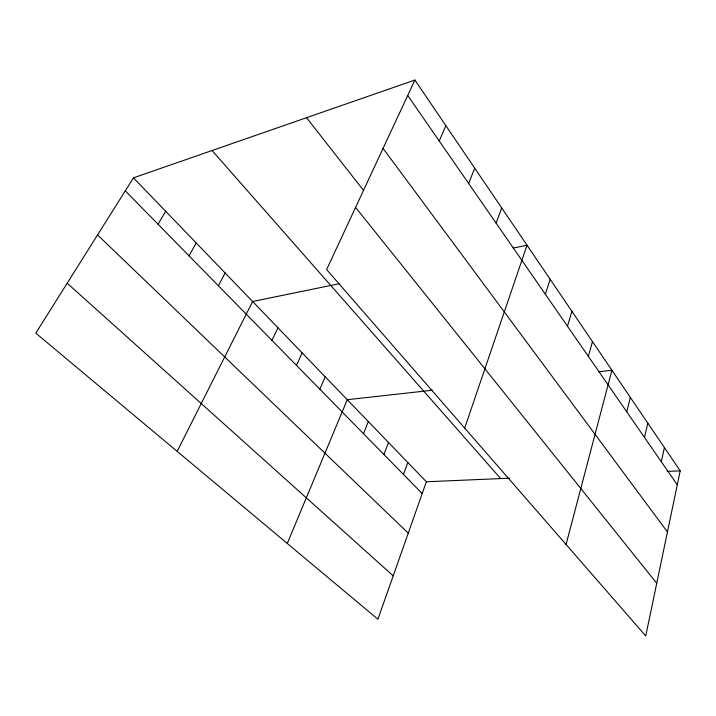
<?xml version="1.0" encoding="UTF-8"?>
<svg xmlns="http://www.w3.org/2000/svg" width="716" height="716" viewBox="0 0 716 716"><rect width="100%" height="100%" fill="white"/><g stroke="black" fill="none" stroke-linecap="round" stroke-linejoin="round"><path stroke-width="1.07" d="M680.2 470.851L645.734 635.951L326.63 269.565L414.904 80.049L680.2 470.851L667.178 471.405M661.298 461.713L664.412 447.59M644.481 437.413L647.81 423.138M626.76 411.834L630.34 397.398M566.07 544.473L611.92 370.262L598.576 371.747M588.346 356.353L592.472 341.621M567.475 326.201L571.905 311.326M545.35 294.258L550.13 279.249M464.693 428.079L527.03 245.23L513.121 248.076M133.453 177.845L426.36 481.77L377.914 619.242L35.8 333.146L133.453 177.845L414.904 80.049M403.457 474.44L407.825 462.545M496.134 223.177L501.719 207.935M383.91 454.508L388.502 442.497M468.649 183.484L474.717 168.162M363.495 433.69L368.337 421.563M287.295 543.462L347.26 399.698L432.536 390.22M439.248 141.025L445.844 125.631M319.837 389.182L325.225 376.831M296.46 365.357L302.152 352.899M271.955 340.377L277.978 327.812M177.165 451.366L252.614 301.499L339.465 283.688M218.38 285.747L225.146 272.993M189.015 255.818L196.211 242.966M158.03 224.224L165.691 211.301M426.36 481.77L509.434 478.198M67.197 283.214L393.209 575.825M97.564 234.92L408.254 533.134M125.282 190.841L422.207 493.548M212.07 150.53L500.645 478.574M355.584 207.407L656.733 583.272M306.555 117.701L363.683 190.617M383.06 148.409L667.446 531.961M407.717 95.479L677.291 484.804"/></g></svg>
